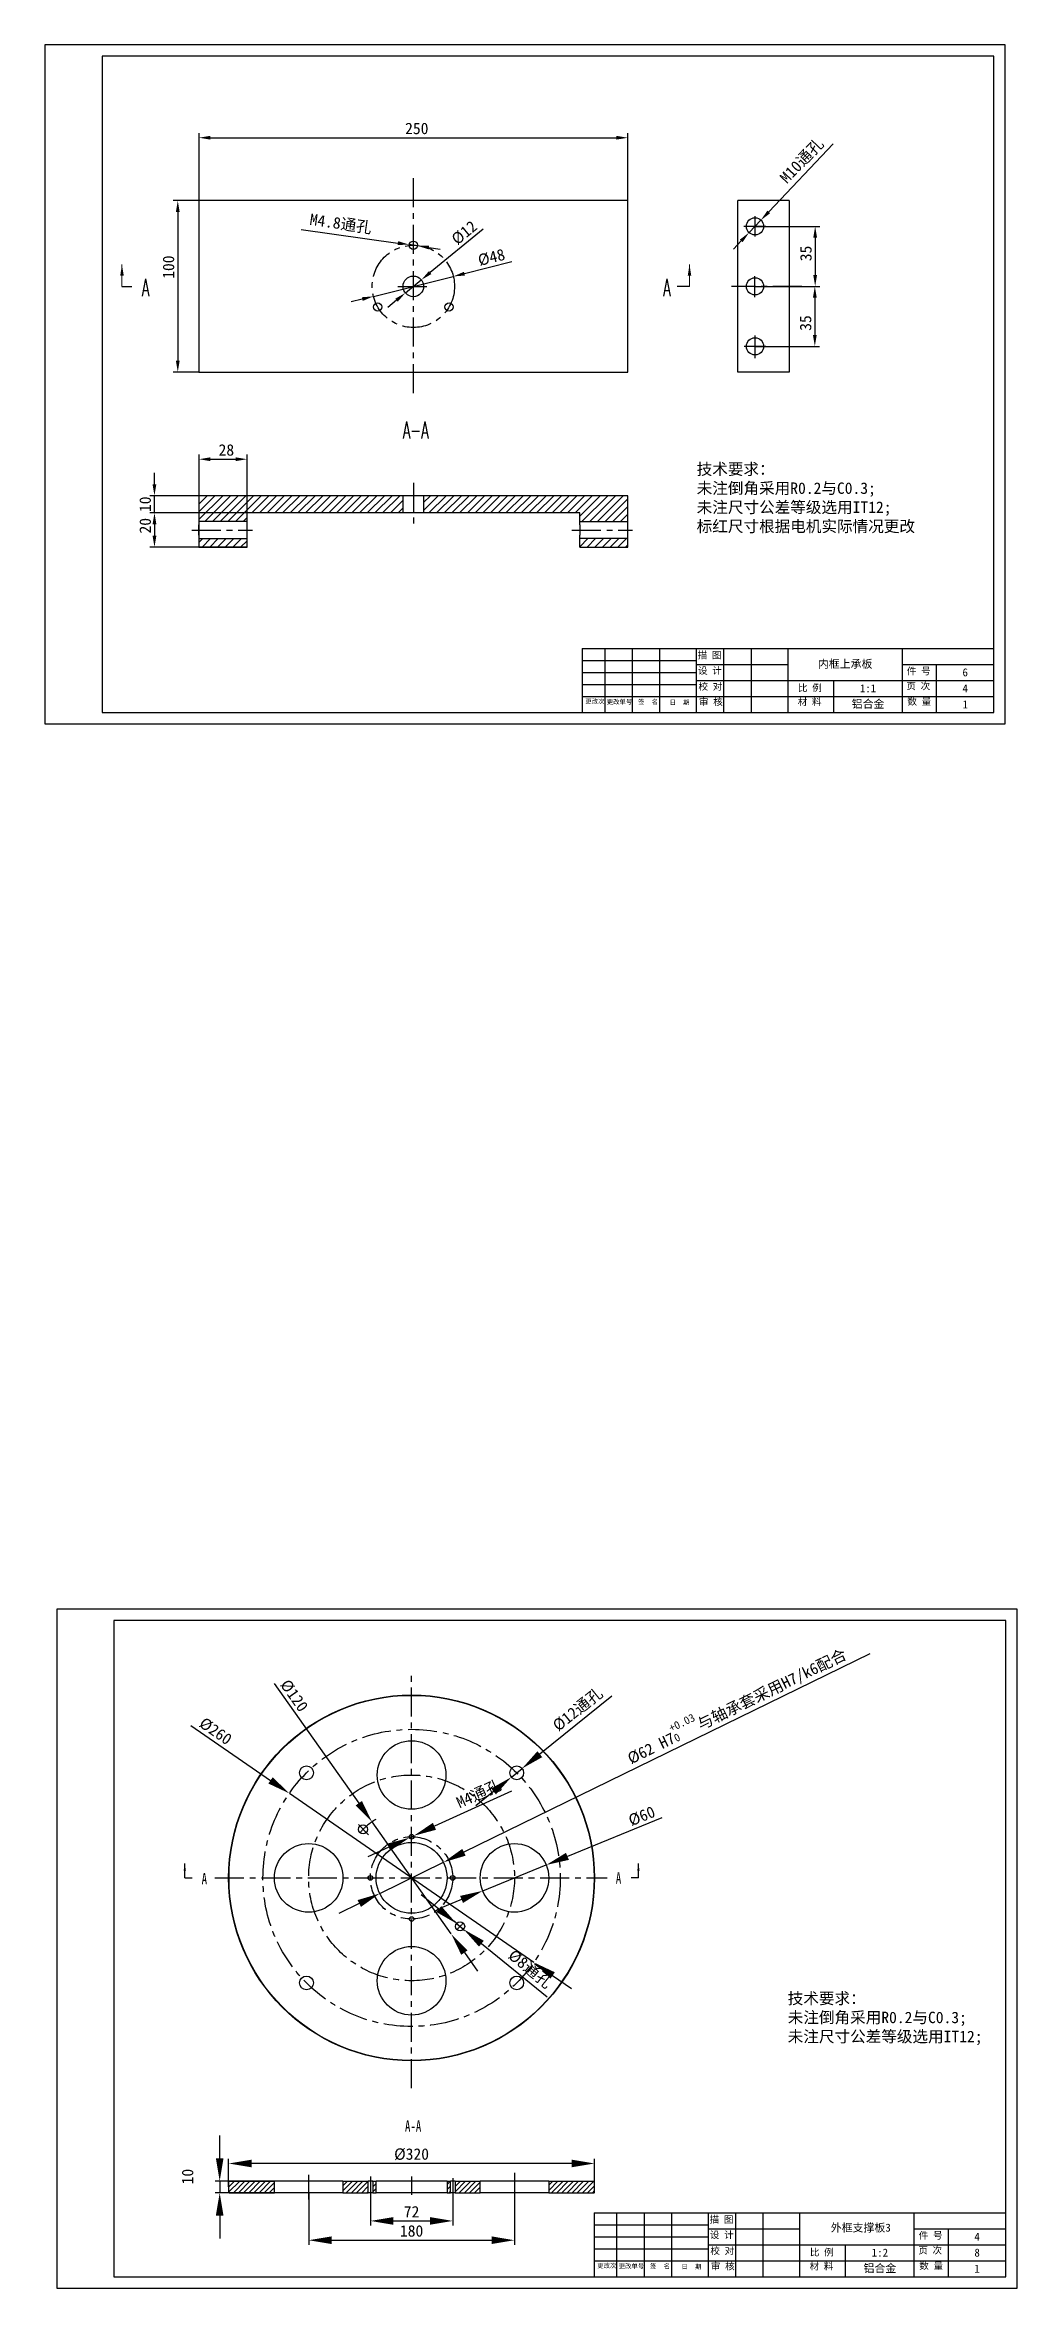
# Model space of a CAD drawing. Header units: millimetres. Extents: x -473 to 6267, y 319 to 3284.
# Drawn here: x 2879 to 3304, y 1126 to 2107 of the extents above; entities that cross this region are included whole.
import ezdxf

# ---------------------------------------------------------------- set-up
doc = ezdxf.new("R2010")
doc.units = ezdxf.units.MM
doc.linetypes.add('CENTERX2', pattern=[20.32, 12.7, -2.54, 2.54, -2.54])
for name, color, linetype in [('10', 7, 'Continuous'), ('SLD-0', 7, 'Continuous'), ('轮廓实线层', 170, 'Continuous')]:
    doc.layers.add(name, color=color, linetype=linetype)
for name, color, linetype, lineweight in [('3mm', 7, 'Continuous', 30), ('中心线层', 1, 'CENTERX2', 25), ('标题栏', 7, 'Continuous', 25)]:
    doc.layers.add(name, color=color, linetype=linetype, lineweight=lineweight)
doc.styles.add('SLDTEXTSTYLE4', font='TXT', dxfattribs={"width": 0.566667, "bigfont": 'bigfont'})
doc.styles.add('SLDTEXTSTYLE5', font='TXT', dxfattribs={"width": 0.7})
doc.dimstyles.new('a0', dxfattribs={"dimtxt": 10, "dimasz": 10, "dimexe": 2, "dimexo": 0, "dimgap": 1.524, "dimtad": 1, "dimdec": 1, "dimzin": 0, "dimtxsty": 'Standard', "dimcen": 2.5, "dimazin": 0, "dimtfac": 1, "dimtdec": 1, "dimtmove": 1, "dimatfit": 3, "dimfxl": 1, "dimtzin": 0, "dimarcsym": 0})
doc.dimstyles.new('a3', dxfattribs={"dimtxt": 5, "dimasz": 5, "dimexe": 2, "dimexo": 0, "dimgap": 1.524, "dimtad": 1, "dimdec": 1, "dimzin": 0, "dimtxsty": 'Standard', "dimcen": 2.5, "dimazin": 0, "dimtp": 0.21, "dimtfac": 1, "dimtdec": 1, "dimtmove": 0, "dimatfit": 3, "dimfxl": 1, "dimtzin": 0, "dimarcsym": 0})

# ---------------------------------------------------------------- blocks, each defined once
blk = doc.blocks.new('*D93')
at = {"layer": 'Defpoints', "color": 0, "transparency": 16777216}
for p in [(3134.16, 2066.25), (2946.66, 2038.73), (3134.16, 2038.73)]:
    blk.add_point(p, dxfattribs=at)
at = {"layer": '轮廓实线层', "color": 0, "lineweight": -2, "transparency": 16777216}
for p, q in [((2946.66, 2038.73), (2946.66, 2068.25)), ((2951.66, 2066.25), (3129.16, 2066.25)), ((3134.16, 2038.73), (3134.16, 2068.25))]:
    blk.add_line(p, q, dxfattribs=at)
at = {"layer": '轮廓实线层', "color": 0, "transparency": 16777216}
for points in [[(2951.66, 2067.09), (2951.66, 2065.42), (2946.66, 2066.25)], [(3129.16, 2067.09), (3129.16, 2065.42), (3134.16, 2066.25)]]:
    blk.add_solid(points, dxfattribs=at)
at = {"layer": '轮廓实线层', "color": 0, "lineweight": -3, "transparency": 16777216, "insert": (3041.9, 2070.28), "char_height": 5, "attachment_point": 5}
blk.add_mtext('250', dxfattribs=at)
blk = doc.blocks.new('*D94')
at = {"layer": 'Defpoints', "color": 0, "transparency": 16777216}
for p in [(2946.66, 2038.73), (2937.38, 1963.73), (2946.66, 1963.73)]:
    blk.add_point(p, dxfattribs=at)
at = {"layer": '轮廓实线层', "color": 0, "lineweight": -2, "transparency": 16777216}
for p, q in [((2946.66, 2038.73), (2935.38, 2038.73)), ((2937.38, 2033.73), (2937.38, 1968.73)), ((2946.66, 1963.73), (2935.38, 1963.73))]:
    blk.add_line(p, q, dxfattribs=at)
at = {"layer": '轮廓实线层', "color": 0, "transparency": 16777216}
for points in [[(2936.54, 2033.73), (2938.21, 2033.73), (2937.38, 2038.73)], [(2936.54, 1968.73), (2938.21, 1968.73), (2937.38, 1963.73)]]:
    blk.add_solid(points, dxfattribs=at)
at = {"layer": '轮廓实线层', "color": 0, "lineweight": -3, "transparency": 16777216, "insert": (2933.35, 2009.64), "char_height": 5, "attachment_point": 5, "rotation": 90}
blk.add_mtext('100', dxfattribs=at)
blk = doc.blocks.new('*D95')
at = {"layer": 'Defpoints', "color": 0, "transparency": 16777216}
for p in [(3043.89, 2004.08), (3036.93, 1998.37)]:
    blk.add_point(p, dxfattribs=at)
at = {"layer": '轮廓实线层', "color": 0, "lineweight": -2, "transparency": 16777216}
for p, q in [((3070.93, 2026.25), (3047.75, 2007.25)), ((3036.93, 1998.37), (3043.89, 2004.08)), ((3033.06, 1995.2), (3029.2, 1992.03))]:
    blk.add_line(p, q, dxfattribs=at)
at = {"layer": '轮廓实线层', "color": 0, "transparency": 16777216}
for points in [[(3047.23, 2007.9), (3048.28, 2006.61), (3043.89, 2004.08)], [(3032.53, 1995.85), (3033.59, 1994.56), (3036.93, 1998.37)]]:
    blk.add_solid(points, dxfattribs=at)
at = {"layer": '轮廓实线层', "color": 0, "lineweight": -3, "transparency": 16777216, "insert": (3062.69, 2024.7), "char_height": 5, "attachment_point": 5, "rotation": 39.35113}
blk.add_mtext('%%C12', dxfattribs=at)
blk = doc.blocks.new('*D96')
at = {"layer": 'Defpoints', "color": 0, "transparency": 16777216}
for p in [(3057.87, 2005.58), (3022.94, 1996.87)]:
    blk.add_point(p, dxfattribs=at)
at = {"layer": '轮廓实线层', "color": 0, "lineweight": -2, "transparency": 16777216}
for p, q in [((3083.47, 2011.96), (3062.72, 2006.79)), ((3022.94, 1996.87), (3057.87, 2005.58)), ((3018.09, 1995.66), (3013.24, 1994.45))]:
    blk.add_line(p, q, dxfattribs=at)
at = {"layer": '轮廓实线层', "color": 0, "transparency": 16777216}
for points in [[(3062.52, 2007.6), (3062.93, 2005.98), (3057.87, 2005.58)], [(3017.89, 1996.47), (3018.29, 1994.86), (3022.94, 1996.87)]]:
    blk.add_solid(points, dxfattribs=at)
at = {"layer": '轮廓实线层', "color": 0, "lineweight": -3, "transparency": 16777216, "insert": (3074.55, 2013.89), "char_height": 5, "attachment_point": 5, "rotation": 13.99884}
blk.add_mtext('%%C48', dxfattribs=at)
blk = doc.blocks.new('*D97')
at = {"layer": 'Defpoints', "color": 0, "transparency": 16777216}
for p in [(3038.63, 2019.48), (3042.19, 2018.98)]:
    blk.add_point(p, dxfattribs=at)
at = {"layer": '轮廓实线层', "color": 0, "lineweight": -2, "transparency": 16777216}
for p, q in [((2991.29, 2026.15), (3033.67, 2020.18)), ((3042.19, 2018.98), (3038.63, 2019.48)), ((3047.14, 2018.28), (3052.09, 2017.58))]:
    blk.add_line(p, q, dxfattribs=at)
at = {"layer": '轮廓实线层', "color": 0, "transparency": 16777216}
for points in [[(3033.79, 2021), (3033.56, 2019.35), (3038.63, 2019.48)], [(3047.26, 2019.1), (3047.03, 2017.45), (3042.19, 2018.98)]]:
    blk.add_solid(points, dxfattribs=at)
at = {"layer": '轮廓实线层', "color": 0, "lineweight": -3, "transparency": 16777216, "insert": (3008.64, 2028.49), "char_height": 5, "width": 39.306, "attachment_point": 5, "rotation": 351.9816}
blk.add_mtext('M4.8{\\fSimSun|b0|i0|c134|p54;通孔}', dxfattribs=at)
blk = doc.blocks.new('*D98')
at = {"layer": 'Defpoints', "color": 0, "transparency": 16777216}
for p in [(2927.18, 1909.66), (2946.66, 1909.66), (2967.66, 1902.16)]:
    blk.add_point(p, dxfattribs=at)
at = {"layer": '轮廓实线层', "color": 0, "lineweight": -2, "transparency": 16777216}
for p, q in [((2927.18, 1914.66), (2927.18, 1919.66)), ((2946.66, 1909.66), (2925.18, 1909.66)), ((2927.18, 1902.16), (2927.18, 1909.66)), ((2967.66, 1902.16), (2925.18, 1902.16)), ((2927.18, 1897.16), (2927.18, 1892.16))]:
    blk.add_line(p, q, dxfattribs=at)
at = {"layer": '轮廓实线层', "color": 0, "transparency": 16777216}
for points in [[(2926.35, 1914.66), (2928.01, 1914.66), (2927.18, 1909.66)], [(2926.35, 1897.16), (2928.01, 1897.16), (2927.18, 1902.16)]]:
    blk.add_solid(points, dxfattribs=at)
at = {"layer": '轮廓实线层', "color": 0, "lineweight": -3, "transparency": 16777216, "insert": (2923.15, 1905.91), "char_height": 5, "attachment_point": 5, "rotation": 90}
blk.add_mtext('10', dxfattribs=at)
blk = doc.blocks.new('*D99')
at = {"layer": 'Defpoints', "color": 0, "transparency": 16777216}
for p in [(2967.66, 1902.16), (2927.18, 1887.16), (2967.66, 1887.16)]:
    blk.add_point(p, dxfattribs=at)
at = {"layer": '轮廓实线层', "color": 0, "lineweight": -2, "transparency": 16777216}
for p, q in [((2967.66, 1902.16), (2925.18, 1902.16)), ((2927.18, 1897.16), (2927.18, 1892.16)), ((2967.66, 1887.16), (2925.18, 1887.16))]:
    blk.add_line(p, q, dxfattribs=at)
at = {"layer": '轮廓实线层', "color": 0, "transparency": 16777216}
for points in [[(2926.35, 1897.16), (2928.01, 1897.16), (2927.18, 1902.16)], [(2926.35, 1892.16), (2928.01, 1892.16), (2927.18, 1887.16)]]:
    blk.add_solid(points, dxfattribs=at)
at = {"layer": '轮廓实线层', "color": 0, "lineweight": -3, "transparency": 16777216, "insert": (2923.15, 1896.53), "char_height": 5, "attachment_point": 5, "rotation": 90}
blk.add_mtext('20', dxfattribs=at)
blk = doc.blocks.new('*D100')
at = {"layer": 'Defpoints', "color": 0, "transparency": 16777216}
for p in [(2967.66, 1925.62), (2946.66, 1887.16), (2967.66, 1887.16)]:
    blk.add_point(p, dxfattribs=at)
at = {"layer": '轮廓实线层', "color": 0, "lineweight": -2, "transparency": 16777216}
for p, q in [((2946.66, 1887.16), (2946.66, 1927.62)), ((2951.66, 1925.62), (2962.66, 1925.62)), ((2967.66, 1887.16), (2967.66, 1927.62))]:
    blk.add_line(p, q, dxfattribs=at)
at = {"layer": '轮廓实线层', "color": 0, "transparency": 16777216}
for points in [[(2951.66, 1926.45), (2951.66, 1924.79), (2946.66, 1925.62)], [(2962.66, 1926.45), (2962.66, 1924.79), (2967.66, 1925.62)]]:
    blk.add_solid(points, dxfattribs=at)
at = {"layer": '轮廓实线层', "color": 0, "lineweight": -3, "transparency": 16777216, "insert": (2958.62, 1929.64), "char_height": 5, "attachment_point": 5}
blk.add_mtext('28', dxfattribs=at)
blk = doc.blocks.new('*D101')
at = {"layer": 'Defpoints', "color": 0, "transparency": 16777216}
for p in [(3189.85, 2027.48), (3189.82, 2001.23), (3216.13, 2001.23)]:
    blk.add_point(p, dxfattribs=at)
at = {"layer": '轮廓实线层', "color": 0, "lineweight": -2, "transparency": 16777216}
for p, q in [((3189.85, 2027.48), (3218.13, 2027.48)), ((3216.13, 2022.48), (3216.13, 2006.23)), ((3189.82, 2001.23), (3218.13, 2001.23))]:
    blk.add_line(p, q, dxfattribs=at)
at = {"layer": '轮廓实线层', "color": 0, "transparency": 16777216}
for points in [[(3215.29, 2022.48), (3216.96, 2022.48), (3216.13, 2027.48)], [(3215.29, 2006.23), (3216.96, 2006.23), (3216.13, 2001.23)]]:
    blk.add_solid(points, dxfattribs=at)
at = {"layer": '轮廓实线层', "color": 0, "lineweight": -3, "transparency": 16777216, "insert": (3212.1, 2015.63), "char_height": 5, "attachment_point": 5, "rotation": 90}
blk.add_mtext('35', dxfattribs=at)
blk = doc.blocks.new('*D102')
at = {"layer": 'Defpoints', "color": 0, "transparency": 16777216}
for p in [(3189.82, 2001.23), (3189.84, 1974.98), (3215.98, 1974.98)]:
    blk.add_point(p, dxfattribs=at)
at = {"layer": '轮廓实线层', "color": 0, "lineweight": -2, "transparency": 16777216}
for p, q in [((3189.82, 2001.23), (3217.98, 2001.23)), ((3215.98, 1996.23), (3215.98, 1979.98)), ((3189.84, 1974.98), (3217.98, 1974.98))]:
    blk.add_line(p, q, dxfattribs=at)
at = {"layer": '轮廓实线层', "color": 0, "transparency": 16777216}
for points in [[(3215.15, 1996.23), (3216.82, 1996.23), (3215.98, 2001.23)], [(3215.15, 1979.98), (3216.82, 1979.98), (3215.98, 1974.98)]]:
    blk.add_solid(points, dxfattribs=at)
at = {"layer": '轮廓实线层', "color": 0, "lineweight": -3, "transparency": 16777216, "insert": (3211.96, 1985.19), "char_height": 5, "attachment_point": 5, "rotation": 90}
blk.add_mtext('35', dxfattribs=at)
blk = doc.blocks.new('*D103')
at = {"layer": 'Defpoints', "color": 0, "transparency": 16777216}
for p in [(3187.24, 2024.76), (3192.4, 2030.2)]:
    blk.add_point(p, dxfattribs=at)
at = {"layer": '轮廓实线层', "color": 0, "lineweight": -2, "transparency": 16777216}
for p, q in [((3224, 2063.53), (3195.84, 2033.83)), ((3187.24, 2024.76), (3192.4, 2030.2)), ((3183.8, 2021.13), (3180.36, 2017.5))]:
    blk.add_line(p, q, dxfattribs=at)
at = {"layer": '轮廓实线层', "color": 0, "transparency": 16777216}
for points in [[(3195.24, 2034.4), (3196.45, 2033.25), (3192.4, 2030.2)], [(3183.2, 2021.7), (3184.41, 2020.55), (3187.24, 2024.76)]]:
    blk.add_solid(points, dxfattribs=at)
at = {"layer": '轮廓实线层', "color": 0, "lineweight": -3, "transparency": 16777216, "insert": (3210.4, 2056.06), "char_height": 5, "attachment_point": 5, "rotation": 46.5294}
blk.add_mtext('M10{\\fSimSun|b0|i0|c134|p54;通孔}', dxfattribs=at)
blk = doc.blocks.new('*D124')
at = {"layer": 'Defpoints', "color": 0, "transparency": 16777216}
for p in [(3053.56, 1311.85), (3025.71, 1298.22)]:
    blk.add_point(p, dxfattribs=at)
at = {"layer": '轮廓实线层', "color": 0, "lineweight": -2, "transparency": 16777216}
for p, q in [((3240.05, 1403.11), (3062.54, 1316.24)), ((3025.71, 1298.22), (3053.56, 1311.85)), ((3016.73, 1293.83), (3007.75, 1289.43))]:
    blk.add_line(p, q, dxfattribs=at)
at = {"layer": '轮廓实线层', "color": 0, "transparency": 16777216}
for points in [[(3061.81, 1317.74), (3063.27, 1314.75), (3053.56, 1311.85)], [(3016, 1295.32), (3017.46, 1292.33), (3025.71, 1298.22)]]:
    blk.add_solid(points, dxfattribs=at)
at = {"layer": '轮廓实线层', "color": 0, "lineweight": -3, "transparency": 16777216, "insert": (3181.43, 1381.09), "char_height": 10, "width": 260.9608, "attachment_point": 5, "rotation": 26.07529}
blk.add_mtext('{\\H0.5x;%%C62 H7\\H0.7x;\\S+0.03^ 0;\\fSimSun|b0|i0|c134|p54;\\H1.42857x;与轴承套采用\\Ftxt|c134;H7\\fSimSun|b0|i0|c134|p54;/k6配合}', dxfattribs=at)
blk = doc.blocks.new('*D125')
at = {"layer": 'Defpoints', "color": 0, "transparency": 16777216}
for p in [(3022.33, 1329.54), (3056.94, 1280.53)]:
    blk.add_point(p, dxfattribs=at)
at = {"layer": '轮廓实线层', "color": 0, "lineweight": -2, "transparency": 16777216}
for p, q in [((2979.53, 1390.14), (3016.56, 1337.71)), ((3056.94, 1280.53), (3022.33, 1329.54)), ((3062.71, 1272.36), (3068.48, 1264.19))]:
    blk.add_line(p, q, dxfattribs=at)
blk.add_arc((3039.63, 1305.04), 30, 121.412, 131.17957, dxfattribs=at)
at = {"layer": '轮廓实线层', "color": 0, "transparency": 16777216}
for points in [[(3017.92, 1338.67), (3015.2, 1336.75), (3022.33, 1329.54)], [(3064.07, 1273.32), (3061.35, 1271.4), (3056.94, 1280.53)]]:
    blk.add_solid(points, dxfattribs=at)
at = {"layer": '轮廓实线层', "color": 0, "lineweight": -3, "transparency": 16777216, "insert": (2988.26, 1384.75), "char_height": 10, "attachment_point": 5, "rotation": 305.23172}
blk.add_mtext('{\\H0.5x;%%C120}', dxfattribs=at)
blk = doc.blocks.new('*D126')
at = {"layer": 'Defpoints', "color": 0, "transparency": 16777216}
for p in [(2986.17, 1342), (3093.1, 1268.07)]:
    blk.add_point(p, dxfattribs=at)
at = {"layer": '轮廓实线层', "color": 0, "lineweight": -2, "transparency": 16777216}
for p, q in [((2943.16, 1371.73), (2977.94, 1347.69)), ((3093.1, 1268.07), (2986.17, 1342)), ((3101.32, 1262.38), (3109.55, 1256.7))]:
    blk.add_line(p, q, dxfattribs=at)
at = {"layer": '轮廓实线层', "color": 0, "transparency": 16777216}
for points in [[(2978.89, 1349.06), (2976.99, 1346.32), (2986.17, 1342)], [(3102.27, 1263.76), (3100.38, 1261.01), (3093.1, 1268.07)]]:
    blk.add_solid(points, dxfattribs=at)
at = {"layer": '轮廓实线层', "color": 0, "lineweight": -3, "transparency": 16777216, "insert": (2953.9, 1369.2), "char_height": 10, "attachment_point": 5, "rotation": 325.34099}
blk.add_mtext('{\\H0.5x;%%C260}', dxfattribs=at)
blk = doc.blocks.new('*D127')
at = {"layer": 'Defpoints', "color": 0, "transparency": 16777216}
for p in [(2959.63, 1180.11), (2959.63, 1169.84), (3119.63, 1169.84)]:
    blk.add_point(p, dxfattribs=at)
at = {"layer": '轮廓实线层', "color": 0, "lineweight": -2, "transparency": 16777216}
for p, q in [((2959.63, 1169.84), (2959.63, 1182.11)), ((3109.63, 1180.11), (2969.63, 1180.11)), ((3119.63, 1169.84), (3119.63, 1182.11))]:
    blk.add_line(p, q, dxfattribs=at)
at = {"layer": '轮廓实线层', "color": 0, "transparency": 16777216}
for points in [[(2969.63, 1181.77), (2969.63, 1178.44), (2959.63, 1180.11)], [(3109.63, 1181.77), (3109.63, 1178.44), (3119.63, 1180.11)]]:
    blk.add_solid(points, dxfattribs=at)
at = {"layer": '轮廓实线层', "color": 0, "lineweight": -3, "transparency": 16777216, "insert": (3039.63, 1184.13), "char_height": 10, "attachment_point": 5}
blk.add_mtext('{\\H0.5x;%%C320}', dxfattribs=at)
blk = doc.blocks.new('*D128')
at = {"layer": 'Defpoints', "color": 0, "transparency": 16777216}
for p in [(3021.63, 1167.34), (3057.63, 1167.34), (3057.63, 1154.98)]:
    blk.add_point(p, dxfattribs=at)
at = {"layer": '轮廓实线层', "color": 0, "lineweight": -2, "transparency": 16777216}
for p, q in [((3021.63, 1167.34), (3021.63, 1152.98)), ((3057.63, 1167.34), (3057.63, 1152.98)), ((3031.63, 1154.98), (3047.63, 1154.98))]:
    blk.add_line(p, q, dxfattribs=at)
at = {"layer": '轮廓实线层', "color": 0, "transparency": 16777216}
for points in [[(3031.63, 1156.65), (3031.63, 1153.31), (3021.63, 1154.98)], [(3047.63, 1156.65), (3047.63, 1153.31), (3057.63, 1154.98)]]:
    blk.add_solid(points, dxfattribs=at)
at = {"layer": '轮廓实线层', "color": 0, "lineweight": -3, "transparency": 16777216, "insert": (3039.63, 1159), "char_height": 10, "attachment_point": 5}
blk.add_mtext('{\\H0.5x;72}', dxfattribs=at)
blk = doc.blocks.new('*D129')
at = {"layer": 'Defpoints', "color": 0, "transparency": 16777216}
for p in [(2994.63, 1167.34), (3084.63, 1167.34), (3084.63, 1146.54)]:
    blk.add_point(p, dxfattribs=at)
at = {"layer": '轮廓实线层', "color": 0, "lineweight": -2, "transparency": 16777216}
for p, q in [((2994.63, 1167.34), (2994.63, 1144.54)), ((3084.63, 1167.34), (3084.63, 1144.54)), ((3004.63, 1146.54), (3074.63, 1146.54))]:
    blk.add_line(p, q, dxfattribs=at)
at = {"layer": '轮廓实线层', "color": 0, "transparency": 16777216}
for points in [[(3004.63, 1148.21), (3004.63, 1144.88), (2994.63, 1146.54)], [(3074.63, 1148.21), (3074.63, 1144.88), (3084.63, 1146.54)]]:
    blk.add_solid(points, dxfattribs=at)
at = {"layer": '轮廓实线层', "color": 0, "lineweight": -3, "transparency": 16777216, "insert": (3039.63, 1150.57), "char_height": 10, "attachment_point": 5}
blk.add_mtext('{\\H0.5x;180}', dxfattribs=at)
blk = doc.blocks.new('*D130')
at = {"layer": 'Defpoints', "color": 0, "transparency": 16777216}
for p in [(3083.26, 1349.12), (3087.93, 1352.88)]:
    blk.add_point(p, dxfattribs=at)
at = {"layer": '轮廓实线层', "color": 0, "lineweight": -2, "transparency": 16777216}
for p, q in [((3127.16, 1384.48), (3095.72, 1359.15)), ((3083.26, 1349.12), (3087.93, 1352.88)), ((3075.47, 1342.84), (3067.68, 1336.57))]:
    blk.add_line(p, q, dxfattribs=at)
at = {"layer": '轮廓实线层', "color": 0, "transparency": 16777216}
for points in [[(3094.67, 1360.45), (3096.76, 1357.86), (3087.93, 1352.88)], [(3074.43, 1344.14), (3076.52, 1341.54), (3083.26, 1349.12)]]:
    blk.add_solid(points, dxfattribs=at)
at = {"layer": '轮廓实线层', "color": 0, "lineweight": -3, "transparency": 16777216, "insert": (3112.36, 1378.64), "char_height": 10, "attachment_point": 5, "rotation": 38.85488}
blk.add_mtext('{\\H0.5x;%%C12\\fSimSun|b0|i0|c134|p54;通孔}', dxfattribs=at)
blk = doc.blocks.new('*D131')
at = {"layer": 'Defpoints', "color": 0, "transparency": 16777216}
for p in [(3038.72, 1322.62), (3040.54, 1323.45)]:
    blk.add_point(p, dxfattribs=at)
at = {"layer": '轮廓实线层', "color": 0, "lineweight": -2, "transparency": 16777216}
for p, q in [((3083.34, 1342.98), (3049.64, 1327.6)), ((3029.63, 1318.47), (3020.53, 1314.32)), ((3038.72, 1322.62), (3040.54, 1323.45))]:
    blk.add_line(p, q, dxfattribs=at)
at = {"layer": '轮廓实线层', "color": 0, "transparency": 16777216}
for points in [[(3048.95, 1329.12), (3050.33, 1326.09), (3040.54, 1323.45)], [(3028.93, 1319.99), (3030.32, 1316.95), (3038.72, 1322.62)]]:
    blk.add_solid(points, dxfattribs=at)
at = {"layer": '轮廓实线层', "color": 0, "lineweight": -3, "transparency": 16777216, "insert": (3069.07, 1341.68), "char_height": 10, "attachment_point": 5, "rotation": 24.53051}
blk.add_mtext('{\\H0.5x;M4\\fSimSun|b0|i0|c134|p54;通孔}', dxfattribs=at)
blk = doc.blocks.new('*D132')
at = {"layer": 'Defpoints', "color": 0, "transparency": 16777216}
for p in [(3059.29, 1285.08), (3062.4, 1282.56)]:
    blk.add_point(p, dxfattribs=at)
at = {"layer": '轮廓实线层', "color": 0, "lineweight": -2, "transparency": 16777216}
for p, q in [((3051.53, 1291.39), (3043.78, 1297.7)), ((3059.29, 1285.08), (3062.4, 1282.56)), ((3098.9, 1252.89), (3070.16, 1276.25))]:
    blk.add_line(p, q, dxfattribs=at)
at = {"layer": '轮廓实线层', "color": 0, "transparency": 16777216}
for points in [[(3052.59, 1292.69), (3050.48, 1290.1), (3059.29, 1285.08)], [(3071.21, 1277.55), (3069.11, 1274.96), (3062.4, 1282.56)]]:
    blk.add_solid(points, dxfattribs=at)
at = {"layer": '轮廓实线层', "color": 0, "lineweight": -3, "transparency": 16777216, "insert": (3091.4, 1265.09), "char_height": 10, "attachment_point": 5, "rotation": 320.89374}
blk.add_mtext('{\\H0.5x;%%C8\\fSimSun|b0|i0|c134|p54;通孔}', dxfattribs=at)
blk = doc.blocks.new('*D133')
at = {"layer": 'Defpoints', "color": 0, "transparency": 16777216}
for p in [(3098.53, 1310.69), (3070.74, 1299.38)]:
    blk.add_point(p, dxfattribs=at)
at = {"layer": '轮廓实线层', "color": 0, "lineweight": -2, "transparency": 16777216}
for p, q in [((3149.03, 1331.24), (3107.79, 1314.46)), ((3070.74, 1299.38), (3098.53, 1310.69)), ((3061.48, 1295.61), (3052.22, 1291.84))]:
    blk.add_line(p, q, dxfattribs=at)
at = {"layer": '轮廓实线层', "color": 0, "transparency": 16777216}
for points in [[(3107.16, 1316), (3108.42, 1312.92), (3098.53, 1310.69)], [(3060.85, 1297.16), (3062.11, 1294.07), (3070.74, 1299.38)]]:
    blk.add_solid(points, dxfattribs=at)
at = {"layer": '轮廓实线层', "color": 0, "lineweight": -3, "transparency": 16777216, "insert": (3140.31, 1332.04), "char_height": 10, "attachment_point": 5, "rotation": 22.14443}
blk.add_mtext('{\\H0.5x;%%C60}', dxfattribs=at)
blk = doc.blocks.new('*D134')
at = {"layer": 'Defpoints', "color": 0, "transparency": 16777216}
for p in [(2979.63, 1172.34), (2955.71, 1167.34), (2979.63, 1167.34)]:
    blk.add_point(p, dxfattribs=at)
at = {"layer": '轮廓实线层', "color": 0, "lineweight": -2, "transparency": 16777216}
for p, q in [((2955.71, 1182.34), (2955.71, 1192.34)), ((2979.63, 1172.34), (2953.71, 1172.34)), ((2955.71, 1172.34), (2955.71, 1167.34)), ((2979.63, 1167.34), (2953.71, 1167.34)), ((2955.71, 1157.34), (2955.71, 1147.34))]:
    blk.add_line(p, q, dxfattribs=at)
at = {"layer": '轮廓实线层', "color": 0, "transparency": 16777216}
for points in [[(2954.04, 1182.34), (2957.37, 1182.34), (2955.71, 1172.34)], [(2954.04, 1157.34), (2957.37, 1157.34), (2955.71, 1167.34)]]:
    blk.add_solid(points, dxfattribs=at)
at = {"layer": '轮廓实线层', "color": 0, "lineweight": -3, "transparency": 16777216, "insert": (2941.68, 1174.37), "char_height": 10, "attachment_point": 5, "rotation": 90}
blk.add_mtext('{\\H0.5x;10}', dxfattribs=at)

msp = doc.modelspace()

# ---------------------------------------------------------------- hatches: boundary and pattern name
at = {"layer": '轮廓实线层', "lineweight": -3}
h = msp.add_hatch(dxfattribs=at)
h.set_pattern_fill('ANSI31', color=5, scale=0.75)
h.set_pattern_definition([(45, (4675.3438, 2947.7279), (-1.683798, 1.683798), [])])
h.paths.add_polyline_path([(2967.658, 1898.41), (2967.658, 1902.16), (3035.908, 1902.16), (3035.908, 1909.66), (2946.658, 1909.66), (2946.658, 1898.41)])
h.paths.add_polyline_path([(2967.658, 1887.16), (2967.658, 1890.91), (2946.658, 1890.91), (2946.658, 1887.16)])
h.paths.add_polyline_path([(3113.158, 1902.16), (3113.158, 1898.41), (3134.158, 1898.41), (3134.158, 1909.66), (3044.908, 1909.66), (3044.908, 1902.16)])
h.paths.add_polyline_path([(3113.158, 1890.91), (3113.158, 1887.16), (3134.158, 1887.16), (3134.158, 1890.91)])
h = msp.add_hatch(dxfattribs=at)
h.set_pattern_fill('ANSI31', color=5, scale=0.5)
h.set_pattern_definition([(45, (4119.0883, 2304.5312), (-1.122532, 1.122532), [])])
h.paths.add_polyline_path([(2979.633, 1167.342), (2979.633, 1172.342), (2959.783, 1172.342, 0.4142136), (2959.633, 1172.192), (2959.633, 1167.492, 0.4142136), (2959.783, 1167.342)])
h.paths.add_polyline_path([(3020.633, 1167.342), (3020.633, 1172.342), (3009.633, 1172.342), (3009.633, 1167.342)])
h.paths.add_polyline_path([(3022.633, 1167.342), (3024.133, 1167.342), (3024.133, 1172.342), (3022.633, 1172.342)])
h.paths.add_polyline_path([(3055.133, 1167.342), (3056.633, 1167.342), (3056.633, 1172.342), (3055.133, 1172.342)])
h.paths.add_polyline_path([(3069.633, 1167.342), (3069.633, 1172.342), (3058.633, 1172.342), (3058.633, 1167.342)])
h.paths.add_polyline_path([(3099.633, 1172.342), (3099.633, 1167.342), (3119.483, 1167.342, 0.4142136), (3119.633, 1167.492), (3119.633, 1172.192, 0.4142136), (3119.483, 1172.342)])

# ---------------------------------------------------------------- linework, layer by layer
at = {"color": 7, "linetype": 'Continuous', "lineweight": 18}
for p, q in [((2912.974, 2001.228), (2912.974, 2010.753)), ((3161.172, 2001.228), (3161.172, 2010.753))]:
    msp.add_line(p, q, dxfattribs=at)
at = {"lineweight": -3}
for p, q in [((2912.974, 2001.228), (2917.336, 2001.228)), ((3161.172, 2001.228), (3155.726, 2001.228))]:
    msp.add_line(p, q, dxfattribs=at)
for p, q in [((3294.255, 1814.879), (3294.255, 1842.879)), ((3114.255, 1814.879), (3294.255, 1814.879)), ((3299.454, 1130.582), (3299.454, 1158.582)), ((3119.454, 1130.582), (3299.454, 1130.582))]:
    msp.add_line(p, q)
at = {"color": 7, "linetype": 'Continuous'}
msp.add_line((2940.433, 1305.036), (2940.433, 1311.386), dxfattribs=at)
at = {"color": 7, "linetype": 'Continuous', "lineweight": -3}
msp.add_line((3138.833, 1305.036), (3138.833, 1311.386), dxfattribs=at)
at = {"color": 7}
msp.add_line((2940.433, 1305.036), (2943.608, 1305.036), dxfattribs=at)
at = {"color": 7, "lineweight": -3}
msp.add_line((3138.833, 1305.036), (3135.658, 1305.036), dxfattribs=at)
at = {"color": 7, "linetype": 'Continuous', "lineweight": 18}
for points in [[(2912.974, 2010.753), (2912.212, 2005.99), (2913.736, 2005.99)], [(3161.172, 2010.753), (3160.41, 2005.99), (3161.934, 2005.99)]]:
    msp.add_solid(points, dxfattribs=at)
at = {"color": 7, "linetype": 'Continuous'}
msp.add_solid([(2940.433, 1311.386), (2939.925, 1308.211), (2940.941, 1308.211)], dxfattribs=at)
at = {"color": 7, "linetype": 'Continuous', "lineweight": -3}
msp.add_solid([(3138.833, 1311.386), (3138.325, 1308.211), (3139.341, 1308.211)], dxfattribs=at)
at = {"layer": '10'}
for points in [[(2879.255, 1809.879), (3299.255, 1809.879), (3299.255, 2106.879), (2879.255, 2106.879)], [(2884.454, 1125.582), (3304.454, 1125.582), (3304.454, 1422.582), (2884.454, 1422.582)]]:
    msp.add_lwpolyline(points, close=True, dxfattribs=at)
at = {"layer": '3mm'}
for p, q in [((2946.658, 2038.728), (2946.658, 1963.728)), ((3134.158, 2038.728), (2946.658, 2038.728)), ((3134.158, 1963.728), (3134.158, 2038.728)), ((3182.322, 1963.728), (3182.322, 2038.728)), ((3204.822, 2038.728), (3182.322, 2038.728)), ((3204.822, 2038.728), (3204.822, 1963.728)), ((2946.658, 1963.728), (3134.158, 1963.728)), ((3204.822, 1963.728), (3182.322, 1963.728)), ((3114.255, 1842.879), (3114.255, 1814.879)), ((3114.255, 1842.879), (3294.255, 1842.879)), ((3119.454, 1158.582), (3119.454, 1130.582)), ((3119.454, 1158.582), (3299.454, 1158.582))]:
    msp.add_line(p, q, dxfattribs=at)
at = {"layer": '3mm', "linetype": 'Continuous'}
for p, q in [((2946.658, 1909.66), (2946.658, 1896.91)), ((3035.908, 1909.66), (2946.658, 1909.66)), ((3035.908, 1902.16), (3035.908, 1909.66)), ((3044.908, 1909.66), (3035.908, 1909.66)), ((3044.908, 1909.66), (3044.908, 1902.16)), ((3134.158, 1909.66), (3044.908, 1909.66)), ((3134.158, 1896.91), (3134.158, 1909.66)), ((2967.658, 1898.41), (2946.658, 1898.41)), ((2946.658, 1892.41), (2946.658, 1896.91)), ((2967.658, 1896.91), (2967.658, 1902.16)), ((3035.908, 1902.16), (2967.658, 1902.16)), ((2967.658, 1892.41), (2967.658, 1896.91)), ((3044.908, 1902.16), (3035.908, 1902.16)), ((3113.158, 1902.16), (3044.908, 1902.16)), ((3113.158, 1896.91), (3113.158, 1902.16)), ((3113.158, 1898.41), (3134.158, 1898.41)), ((3113.158, 1896.91), (3113.158, 1892.41)), ((3134.158, 1892.41), (3134.158, 1896.91)), ((2946.658, 1892.41), (2946.658, 1887.16)), ((2946.658, 1890.91), (2967.658, 1890.91)), ((2946.658, 1887.16), (2967.658, 1887.16)), ((2967.658, 1887.16), (2967.658, 1892.41)), ((3113.158, 1887.16), (3113.158, 1892.41)), ((3134.158, 1890.91), (3113.158, 1890.91)), ((3113.158, 1887.16), (3134.158, 1887.16)), ((3134.158, 1887.16), (3134.158, 1892.41))]:
    msp.add_line(p, q, dxfattribs=at)
at = {"layer": '3mm', "lineweight": 30}
for p, q in [((2959.633, 1172.192), (2959.633, 1167.492)), ((2959.783, 1172.342), (2979.633, 1172.342)), ((2979.633, 1167.342), (2979.633, 1172.342)), ((3009.633, 1172.342), (2979.633, 1172.342)), ((3009.633, 1172.342), (3009.633, 1167.342)), ((3009.633, 1172.342), (3020.633, 1172.342)), ((3020.633, 1167.342), (3020.633, 1172.342)), ((3022.633, 1172.342), (3020.633, 1172.342)), ((3022.633, 1172.342), (3022.633, 1167.342)), ((3022.633, 1172.342), (3024.133, 1172.342)), ((3024.133, 1167.342), (3024.133, 1172.342)), ((3055.133, 1172.342), (3024.133, 1172.342)), ((3055.133, 1172.342), (3055.133, 1167.342)), ((3055.133, 1172.342), (3056.633, 1172.342)), ((3056.633, 1167.342), (3056.633, 1172.342)), ((3058.633, 1172.342), (3056.633, 1172.342)), ((3058.633, 1172.342), (3058.633, 1167.342)), ((3058.633, 1172.342), (3069.633, 1172.342)), ((3069.633, 1167.342), (3069.633, 1172.342)), ((3099.633, 1172.342), (3069.633, 1172.342)), ((3099.633, 1172.342), (3099.633, 1167.342)), ((3099.633, 1172.342), (3119.483, 1172.342)), ((3119.633, 1167.492), (3119.633, 1172.192)), ((2959.783, 1167.342), (2979.633, 1167.342)), ((3009.633, 1167.342), (2979.633, 1167.342)), ((3009.633, 1167.342), (3020.633, 1167.342)), ((3022.633, 1167.342), (3020.633, 1167.342)), ((3022.633, 1167.342), (3024.133, 1167.342)), ((3055.133, 1167.342), (3024.133, 1167.342)), ((3055.133, 1167.342), (3056.633, 1167.342)), ((3058.633, 1167.342), (3056.633, 1167.342)), ((3058.633, 1167.342), (3069.633, 1167.342)), ((3099.633, 1167.342), (3069.633, 1167.342)), ((3099.633, 1167.342), (3119.483, 1167.342))]:
    msp.add_line(p, q, dxfattribs=at)
at = {"layer": '3mm'}
for points in [[(2904.255, 1814.879), (3294.255, 1814.879), (3294.255, 2101.879), (2904.255, 2101.879)], [(2909.454, 1130.582), (3299.454, 1130.582), (3299.454, 1417.582), (2909.454, 1417.582)]]:
    msp.add_lwpolyline(points, close=True, dxfattribs=at)
for centre, radius in [((3189.822, 2027.478), 3.75), ((3040.408, 2019.228), 1.8), ((3040.408, 2001.228), 4.5), ((3189.822, 2001.228), 3.75), ((3024.819, 1992.228), 1.8), ((3055.996, 1992.228), 1.8), ((3189.822, 1974.978), 3.75)]:
    msp.add_circle(centre, radius, dxfattribs=at)
at = {"layer": '3mm', "color": 7, "linetype": 'Continuous', "lineweight": 30}
for centre, radius in [((3039.633, 1305.036), 80), ((3039.633, 1305.036), 79.85), ((3039.633, 1350.036), 15), ((2993.671, 1350.998), 3), ((3085.595, 1350.998), 3), ((3018.42, 1326.249), 2), ((2994.633, 1305.036), 15), ((3039.633, 1305.036), 15.5), ((3039.633, 1323.036), 1), ((3084.633, 1305.036), 15), ((3021.633, 1305.036), 1), ((3057.633, 1305.036), 1), ((3039.633, 1287.036), 1), ((3060.847, 1283.823), 2), ((3039.633, 1260.036), 15), ((2993.671, 1259.074), 3), ((3085.595, 1259.074), 3)]:
    msp.add_circle(centre, radius, dxfattribs=at)
at = {"layer": '3mm', "lineweight": 30}
for centre, start, end in [((2959.783, 1172.192), 90, 180), ((3119.483, 1172.192), 0, 90), ((2959.783, 1167.492), 180, 270), ((3119.483, 1167.492), 270, 0)]:
    msp.add_arc(centre, 0.15, start, end, dxfattribs=at)
at = {"layer": '中心线层', "lineweight": -3}
for p, q in [((3040.408, 1954.548), (3040.408, 2048.667)), ((3033.572, 2001.228), (3047.061, 2001.228)), ((3040.408, 1915.335), (3040.408, 1897.199)), ((2943.48, 1894.66), (2970.049, 1894.66)), ((3109.722, 1894.66), (3136.291, 1894.66)), ((3039.633, 1213.031), (3039.633, 1394.746)), ((3020.751, 1323.918), (3016.416, 1328.36)), ((2953.619, 1305.036), (3125.123, 1305.036)), ((3058.323, 1286.245), (3062.822, 1281.848)), ((2994.633, 1164.419), (2994.633, 1175.187)), ((3021.633, 1174.465), (3021.633, 1166.334)), ((3039.633, 1174.403), (3039.633, 1166.334)), ((3057.633, 1173.755), (3057.633, 1166.515)), ((3084.633, 1176), (3084.633, 1164.852))]:
    msp.add_line(p, q, dxfattribs=at)
at = {"layer": '中心线层'}
for p, q in [((3189.852, 2022.995), (3189.852, 2031.966)), ((3194.492, 2027.478), (3185.001, 2027.478)), ((3189.816, 1996.556), (3189.816, 2005.766)), ((3210.366, 2001.228), (3179.523, 2001.228)), ((3194.616, 1974.978), (3185.056, 1974.978)), ((3189.822, 1969.795), (3189.822, 1979.771))]:
    msp.add_line(p, q, dxfattribs=at)
msp.add_circle((3040.408, 2001.228), 18, dxfattribs=at)
at = {"layer": '中心线层', "lineweight": -3}
for radius in [65, 45, 18]:
    msp.add_circle((3039.633, 1305.036), radius, dxfattribs=at)
for start, end in [(131.179574, 138.820426), (311.179574, 318.820426)]:
    msp.add_arc((3039.633, 1305.036), 30, start, end, dxfattribs=at)
at = {"layer": '标题栏'}
for p, q in [((3114.255, 1837.629), (3164.255, 1837.629)), ((3124.255, 1814.879), (3124.255, 1842.879)), ((3136.255, 1814.879), (3136.255, 1842.879)), ((3148.255, 1814.879), (3148.255, 1842.879)), ((3164.255, 1814.879), (3164.255, 1842.879)), ((3164.255, 1835.879), (3204.255, 1835.879)), ((3176.255, 1814.879), (3176.255, 1842.879)), ((3188.255, 1814.879), (3188.255, 1842.879)), ((3204.255, 1814.879), (3204.255, 1842.879)), ((3254.255, 1814.879), (3254.255, 1842.879)), ((3254.255, 1835.879), (3294.255, 1835.879)), ((3269.255, 1814.879), (3269.255, 1835.879)), ((3114.255, 1832.379), (3164.255, 1832.379)), ((3114.255, 1827.129), (3164.255, 1827.129)), ((3164.255, 1828.879), (3204.255, 1828.879)), ((3204.255, 1828.879), (3254.255, 1828.879)), ((3224.255, 1814.879), (3224.255, 1828.879)), ((3254.255, 1828.879), (3294.255, 1828.879)), ((3114.255, 1821.879), (3294.255, 1821.879)), ((3129.454, 1130.582), (3129.454, 1158.582)), ((3141.454, 1130.582), (3141.454, 1158.582)), ((3153.454, 1130.582), (3153.454, 1158.582)), ((3169.454, 1130.582), (3169.454, 1158.582)), ((3181.454, 1130.582), (3181.454, 1158.582)), ((3193.454, 1130.582), (3193.454, 1158.582)), ((3209.454, 1130.582), (3209.454, 1158.582)), ((3259.454, 1130.582), (3259.454, 1158.582)), ((3119.454, 1153.332), (3169.454, 1153.332)), ((3169.454, 1151.582), (3209.454, 1151.582)), ((3259.454, 1151.582), (3299.454, 1151.582)), ((3274.454, 1130.582), (3274.454, 1151.582)), ((3119.454, 1148.082), (3169.454, 1148.082)), ((3119.454, 1142.832), (3169.454, 1142.832)), ((3169.454, 1144.582), (3209.454, 1144.582)), ((3209.454, 1144.582), (3259.454, 1144.582)), ((3229.454, 1130.582), (3229.454, 1144.582)), ((3259.454, 1144.582), (3299.454, 1144.582)), ((3119.454, 1137.582), (3299.454, 1137.582))]:
    msp.add_line(p, q, dxfattribs=at)

# ---------------------------------------------------------------- texts
at = {"color": 7, "linetype": 'Continuous', "attachment_point": 1}
for insert, char_height, style in [((2921.633, 2004.471), 7.5, 'SLDTEXTSTYLE4'), ((3149.623, 2004.471), 7.5, 'SLDTEXTSTYLE4'), ((2947.812, 1307.201), 5, 'SLDTEXTSTYLE5')]:
    msp.add_mtext('A', dxfattribs=dict(at, insert=insert, char_height=char_height, style=style))
at = {"color": 7, "linetype": 'Continuous', "lineweight": -3, "insert": (3128.941, 1307.494), "char_height": 5, "attachment_point": 1, "style": 'SLDTEXTSTYLE5'}
msp.add_mtext('A', dxfattribs=at)
at = {"layer": '10', "insert": (3041.403, 1942.119), "char_height": 7.5, "attachment_point": 2, "style": 'SLDTEXTSTYLE4'}
msp.add_mtext('A-A', dxfattribs=at)
at = {"layer": '3mm', "lineweight": -3, "insert": (3040.297, 1199.01), "char_height": 5, "width": 3.26667, "attachment_point": 2, "style": 'SLDTEXTSTYLE5'}
msp.add_mtext('A-A', dxfattribs=at)
at = {"layer": 'SLD-0', "linetype": 'Continuous', "lineweight": -3}
for s, width, insert, char_height, attachment_point in [('{\\fSimSun|b0|i0|c134|p54;技术要求：\\P未注倒角采用R0.2与C0.3;\\P未注尺寸公差等级选用IT12;\\P标\\C1;红尺寸\\C256;根据\\C242;\\c2564301;电机实际情况\\C256;更改}', 122.83668, (3164.313, 1923.799), 5, 1), ('{\\fSimSun|b0|i0|c134|p54;内框上承板}', 50, (3229.255, 1835.879), 3.5, 5), ('{\\fSimSun|b0|i0|c134|p54;1:1}', 30, (3239.255, 1825.379), 3.5, 5), ('4', 25, (3281.755, 1825.379), 3.5, 5), ('6', 25, (3281.755, 1832.379), 3.5, 5), ('{\\fSimSun|b0|i0|c134|p54;铝合金}', 30, (3239.255, 1818.379), 3.5, 5), ('1', 25, (3281.755, 1818.379), 3.5, 5), ('{\\fSimSun|b0|i0|c134|p54;技术要求：\\P未注倒角采用R0.2与C0.3;\\P未注尺寸公差等级选用IT12;}', 122.83668, (3204.129, 1254.837), 5, 1), ('4', 25, (3286.954, 1148.082), 3.5, 5), ('{\\fSimSun|b0|i0|c134|p54;1:2}', 30, (3244.454, 1141.082), 3.5, 5), ('8', 25, (3286.954, 1141.082), 3.5, 5), ('{\\fSimSun|b0|i0|c134|p54;铝合金}', 30, (3244.454, 1134.082), 3.5, 5), ('1', 25, (3286.954, 1134.082), 3.5, 5)]:
    msp.add_mtext_dynamic_manual_height_columns(s, width=width, gutter_width=17.5, heights=[0], dxfattribs=dict(at, insert=insert, char_height=char_height, attachment_point=attachment_point))
at = {"layer": '标题栏', "attachment_point": 1}
for s, insert, char_height, width in [('{\\fSimSun|b0|i0|c134|p54; 描 图}', (3162.698, 1841.428), 3, 12.20894), ('{\\fSimSun|b0|i0|c134|p54;设 计}', (3164.878, 1834.673), 3, 11.99092), ('{\\fSimSun|b0|i0|c134|p54;校 对}', (3165.096, 1827.7), 3, 11.99092), ('{\\fSimSun|b0|i0|c134|p54;比 例}', (3208.609, 1827.078), 3, 12.20893), ('{\\fSimSun|b0|i0|c134|p54;页 次}', (3256.009, 1827.917), 3, 14.60712), ('{\\fSimSun|b0|i0|c134|p54;件 号}', (3256.227, 1834.455), 3, 14.17108), ('{\\fSimSun|b0|i0|c134|p54;更改次}', (3115.61, 1820.726), 2, 9.37414), ('{\\fSimSun|b0|i0|c134|p54;更改单号}', (3124.981, 1820.508), 2, 12.42695), ('{\\fSimSun|b0|i0|c134|p54;签  名}', (3138.716, 1820.508), 2, 11.99092), ('{\\fSimSun|b0|i0|c134|p54;日  期}', (3152.451, 1820.291), 2, 16.13323), ('{\\fSimSun|b0|i0|c134|p54;审 核}', (3165.314, 1820.944), 3, 12.20893), ('{\\fSimSun|b0|i0|c134|p54;材 料}', (3208.482, 1820.944), 3, 18.09539), ('{\\fSimSun|b0|i0|c134|p54;数 量}', (3256.445, 1821.162), 3, 14.60712), ('{\\fSimSun|b0|i0|c134|p54; 描 图}', (3167.898, 1157.131), 3, 12.20894), ('{\\fSimSun|b0|i0|c134|p54;设 计}', (3170.078, 1150.376), 3, 11.99092), ('{\\fSimSun|b0|i0|c134|p54;件 号}', (3261.427, 1150.158), 3, 14.17108), ('{\\fSimSun|b0|i0|c134|p54;校 对}', (3170.296, 1143.403), 3, 11.99092), ('{\\fSimSun|b0|i0|c134|p54;比 例}', (3213.808, 1142.781), 3, 12.20893), ('{\\fSimSun|b0|i0|c134|p54;页 次}', (3261.209, 1143.62), 3, 14.60712), ('{\\fSimSun|b0|i0|c134|p54;更改次}', (3120.81, 1136.429), 2, 9.37414), ('{\\fSimSun|b0|i0|c134|p54;更改单号}', (3130.181, 1136.212), 2, 12.42695), ('{\\fSimSun|b0|i0|c134|p54;签  名}', (3143.916, 1136.212), 2, 11.99092), ('{\\fSimSun|b0|i0|c134|p54;日  期}', (3157.651, 1135.994), 2, 16.13323), ('{\\fSimSun|b0|i0|c134|p54;审 核}', (3170.514, 1136.647), 3, 12.20893), ('{\\fSimSun|b0|i0|c134|p54;材 料}', (3213.681, 1136.647), 3, 18.09539), ('{\\fSimSun|b0|i0|c134|p54;数 量}', (3261.645, 1136.865), 3, 14.60712)]:
    msp.add_mtext(s, dxfattribs=dict(at, insert=insert, char_height=char_height, width=width))
at = {"layer": '标题栏', "lineweight": -3, "insert": (3236.077, 1151.836), "char_height": 3.5, "attachment_point": 5}
msp.add_mtext_dynamic_manual_height_columns('{\\fSimSun|b0|i0|c134|p54;外框支撑板3}', width=30, gutter_width=17.5, heights=[0], dxfattribs=at)

# ---------------------------------------------------------------- dimensions: what is measured, and where the dimension line sits
at = {"layer": '轮廓实线层', "lineweight": -3}
for base, p1, p2, text, picture, middle in [((3134.158, 2066.254), (2946.658, 2038.728), (3134.158, 2038.728), '250', '*D93', (3041.897, 2066.254)), ((2967.658, 1925.62), (2946.658, 1887.16), (2967.658, 1887.16), '28', '*D100', (2958.616, 1925.62))]:
    dim = msp.add_linear_dim(base=base, p1=p1, p2=p2, text=text, dimstyle='a3', dxfattribs=at)
    dim.commit()
    dim.dimension.update_dxf_attribs({"geometry": picture, "text_midpoint": middle, "dimtype": 160})
for p1, p2, text, dimstyle, picture, middle in [((3187.242, 2024.756), (3192.402, 2030.199), 'M10{\\fSimSun|b0|i0|c134|p54;通孔}', 'a3', '*D103', (3213.833, 2052.806)), ((3025.711, 1298.223), (3053.556, 1311.849), '{\\H0.5x;%%C62 H7\\H0.7x;\\S+0.03^ 0;\\fSimSun|b0|i0|c134|p54;\\H1.42857x;与轴承套采用\\Ftxt|c134;H7\\fSimSun|b0|i0|c134|p54;/k6配合}', 'a0', '*D124', (3184.058, 1375.712)), ((3056.94, 1280.531), (3022.327, 1329.541), '{\\H0.5x;%%C120}', 'a0', '*D125', (2984.973, 1382.43)), ((3093.099, 1268.071), (2986.168, 1342.001), '{\\H0.5x;%%C260}', 'a0', '*D126', (2951.614, 1365.891)), ((3070.74, 1299.382), (3098.527, 1310.69), '{\\H0.5x;%%C60}', 'a0', '*D133', (3141.829, 1328.313))]:
    dim = msp.add_diameter_dim_2p(p1=p1, p2=p2, text=text, dimstyle=dimstyle, dxfattribs=at)
    dim.commit()
    dim.dimension.update_dxf_attribs({"geometry": picture, "text_midpoint": middle, "dimtype": 163})
for base, p1, p2, text, picture, middle in [((2937.376, 1963.728), (2946.658, 2038.728), (2946.658, 1963.728), '100', '*D94', (2937.376, 2009.636)), ((3216.127, 2001.228), (3189.852, 2027.481), (3189.822, 2001.228), '35', '*D101', (3216.127, 2015.632)), ((3215.982, 1974.978), (3189.822, 2001.228), (3189.836, 1974.978), '35', '*D102', (3215.982, 1985.191)), ((2927.179, 1909.66), (2967.658, 1902.16), (2946.658, 1909.66), '10', '*D98', (2927.179, 1905.91)), ((2927.179, 1887.16), (2967.658, 1902.16), (2967.658, 1887.16), '20', '*D99', (2927.179, 1896.535))]:
    dim = msp.add_linear_dim(base=base, p1=p1, p2=p2, angle=90, text=text, dimstyle='a3', dxfattribs=at)
    dim.commit()
    dim.dimension.update_dxf_attribs({"geometry": picture, "text_midpoint": middle, "dimtype": 160})
at = {"layer": '轮廓实线层', "color": 1, "lineweight": -3}
for p1, p2, text, picture, middle in [((3042.19, 2018.976), (3038.625, 2019.479), 'M4.8{\\fSimSun|b0|i0|c134|p54;通孔}', '*D97', (3007.978, 2023.796)), ((3036.928, 1998.374), (3043.888, 2004.081), '%%C12', '*D95', (3065.238, 2021.588))]:
    dim = msp.add_diameter_dim_2p(p1=p1, p2=p2, text=text, dimstyle='a3', dxfattribs=at)
    dim.commit()
    dim.dimension.update_dxf_attribs({"geometry": picture, "text_midpoint": middle, "dimtype": 163})
dim = msp.add_diameter_dim_2p(p1=(3022.942, 1996.873), p2=(3057.873, 2005.582), text='%%C48', dimstyle='a3', dxfattribs=at)
dim.commit()
dim.dimension.update_dxf_attribs({"geometry": '*D96', "text_midpoint": (3074.55, 2013.887)})
at = {"layer": '轮廓实线层', "lineweight": -3}
for p1, p2, text, picture, middle in [((3083.259, 1349.116), (3087.932, 1352.88), '{\\H0.5x;%%C12\\fSimSun|b0|i0|c134|p54;通孔}', '*D130', (3112.362, 1378.643)), ((3038.724, 1322.621), (3040.543, 1323.451), '{\\H0.5x;M4\\fSimSun|b0|i0|c134|p54;通孔}', '*D131', (3069.072, 1341.677)), ((3059.295, 1285.084), (3062.399, 1282.561), '{\\H0.5x;%%C8\\fSimSun|b0|i0|c134|p54;通孔}', '*D132', (3091.398, 1265.093))]:
    dim = msp.add_diameter_dim_2p(p1=p1, p2=p2, text=text, dimstyle='a0', dxfattribs=at)
    dim.commit()
    dim.dimension.update_dxf_attribs({"geometry": picture, "text_midpoint": middle})
dim = msp.add_linear_dim(base=(2955.708, 1167.342), p1=(2979.633, 1172.342), p2=(2979.633, 1167.342), angle=90, text='{\\H0.5x;10}', dimstyle='a0', dxfattribs=at)
dim.commit()
dim.dimension.update_dxf_attribs({"geometry": '*D134', "text_midpoint": (2941.684, 1174.366)})
for base, p1, p2, text, picture, middle in [((2959.633, 1180.106), (3119.633, 1169.842), (2959.633, 1169.842), '{\\H0.5x;%%C320}', '*D127', (3039.633, 1184.13)), ((3084.633, 1146.542), (2994.633, 1167.342), (3084.633, 1167.342), '{\\H0.5x;180}', '*D129', (3039.633, 1150.566)), ((3057.633, 1154.98), (3021.633, 1167.342), (3057.633, 1167.342), '{\\H0.5x;72}', '*D128', (3039.633, 1159.004))]:
    dim = msp.add_linear_dim(base=base, p1=p1, p2=p2, text=text, dimstyle='a0', dxfattribs=at)
    dim.commit()
    dim.dimension.update_dxf_attribs({"geometry": picture, "text_midpoint": middle})

doc.saveas('drawing.dxf')
